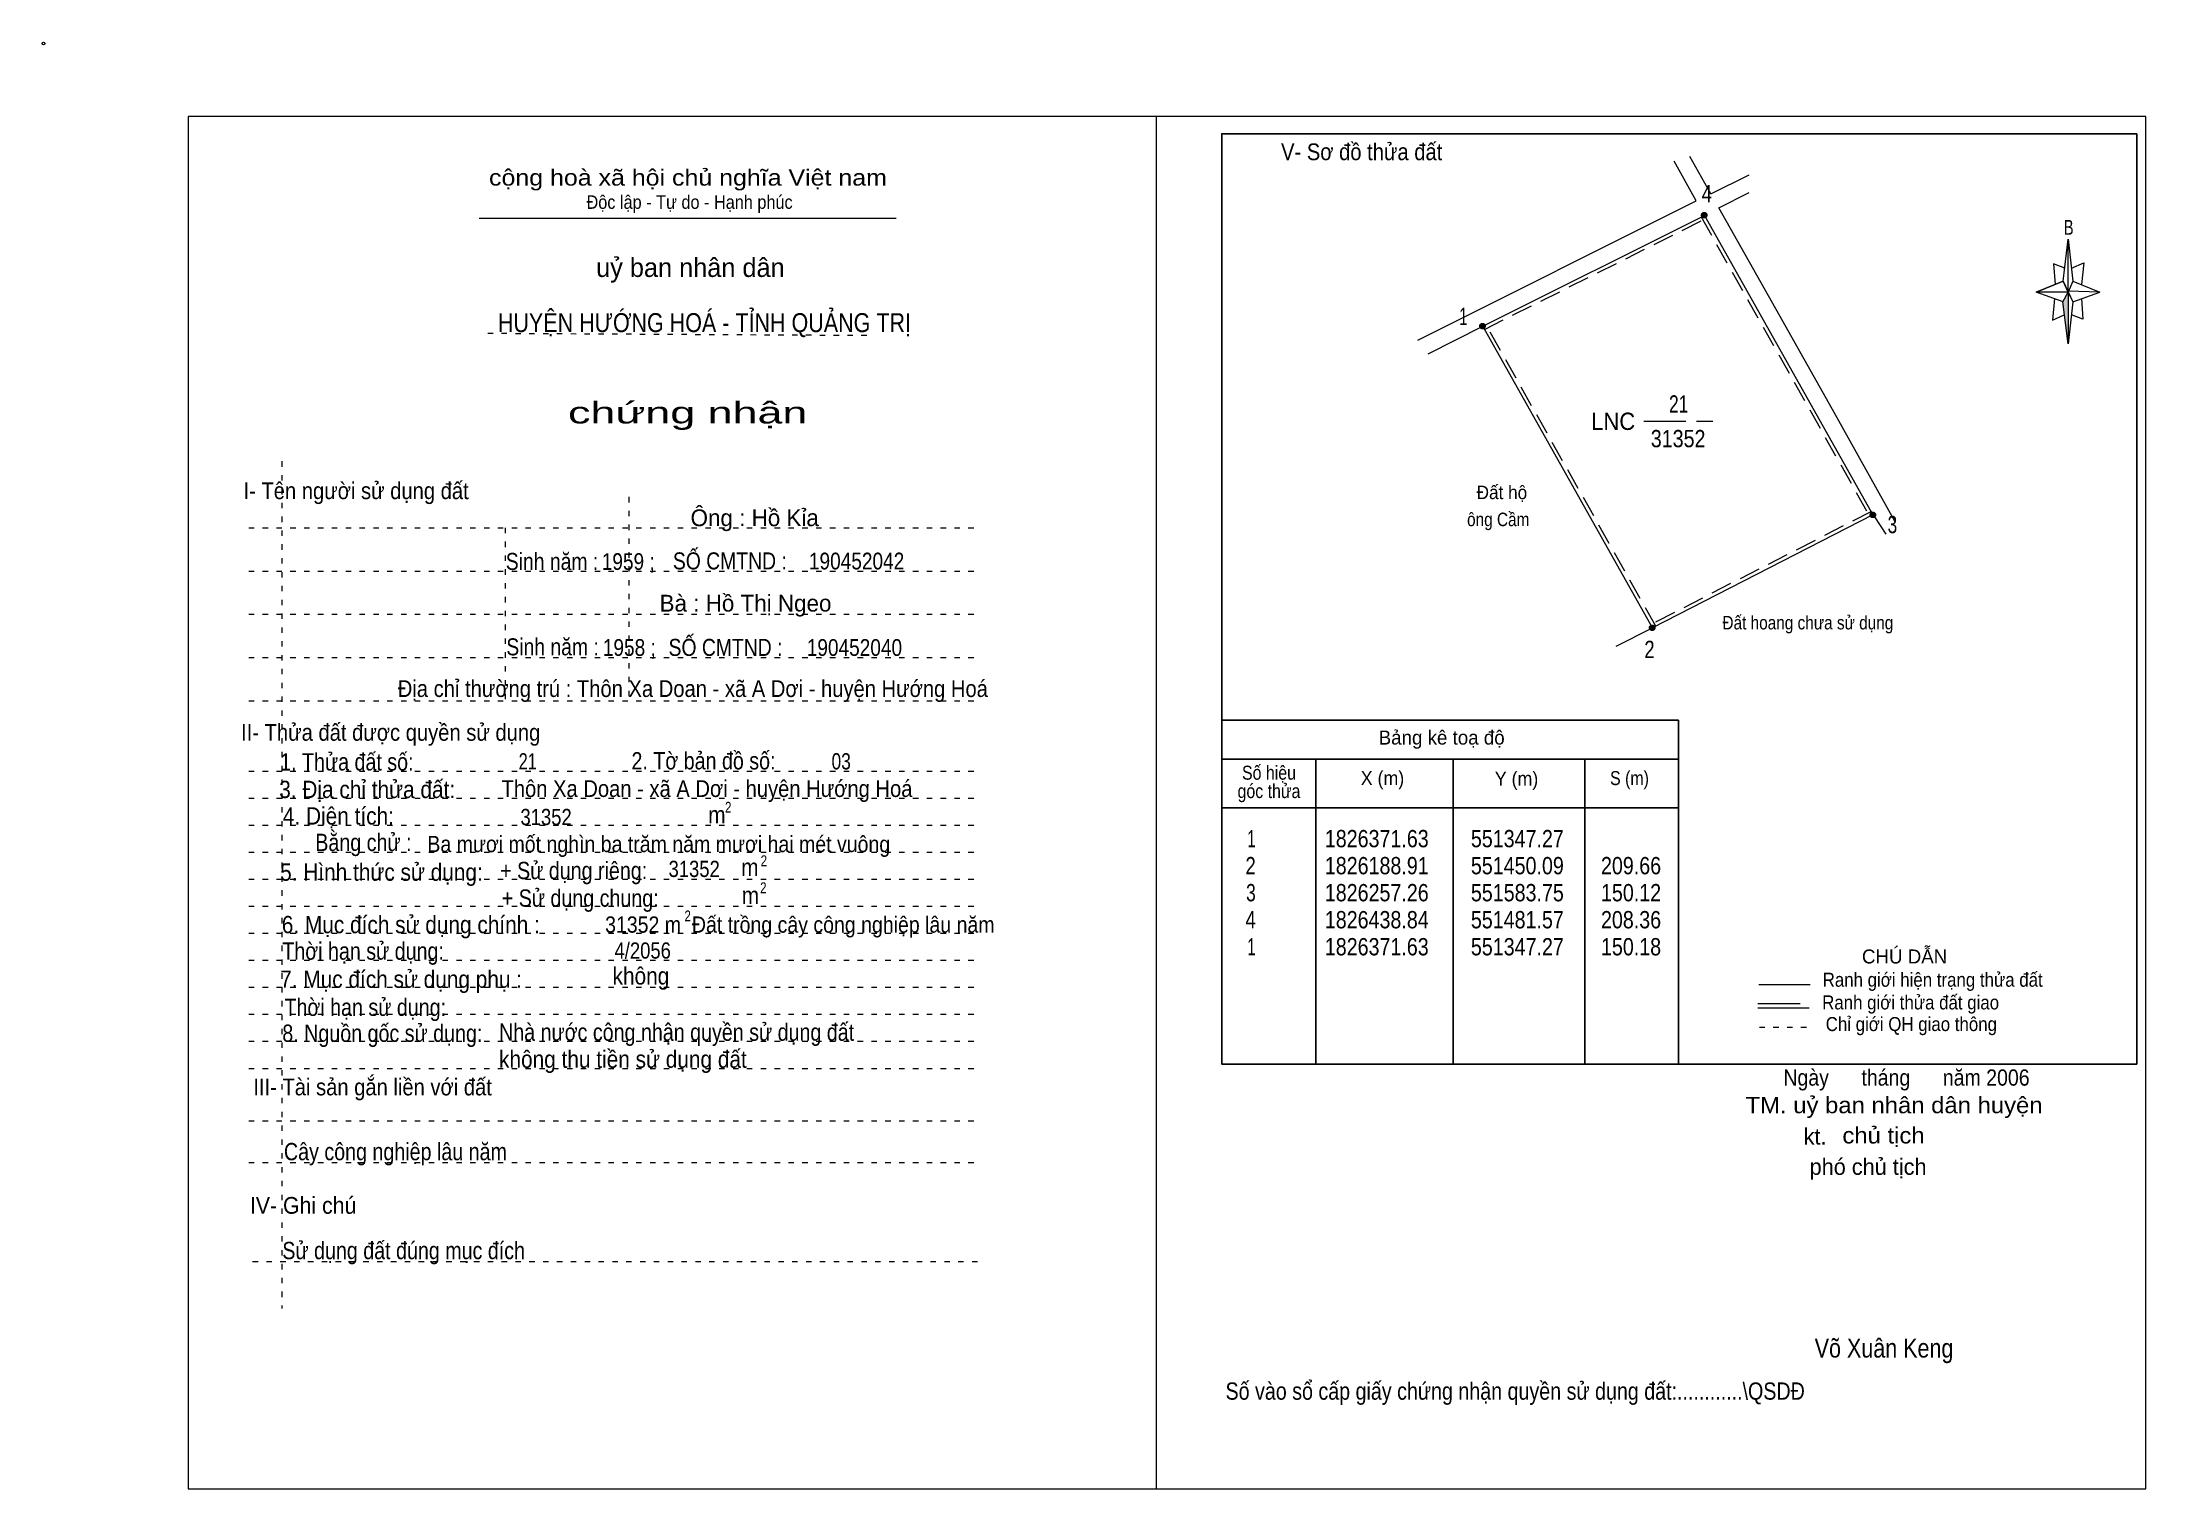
# Model space of a CAD drawing. Header units: centimetres. Extents: x -1.6 to 37.4, y -1.3 to 25.5.
import ezdxf
from ezdxf.enums import TextEntityAlignment as Align

# ---------------------------------------------------------------- set-up
doc = ezdxf.new("R2010")
doc.units = ezdxf.units.CM
doc.header["$LTSCALE"] = 0.13
for name, pattern in [('DOTTED', [1.5, 0.3, -1.2]), ('LONG_DASHED', [7.5, 6, -1.5]), ('MEDIUM_DASHED', [4.5, 3, -1.5])]:
    doc.linetypes.add(name, pattern=pattern)
for name, color, linetype, lineweight in [('1', 7, 'DOTTED', 13), ('10', 7, 'Continuous', 13), ('2', 7, 'Continuous', 25), ('3', 7, 'Continuous', 13), ('30', 7, 'Continuous', 13), ('32', 7, 'LONG_DASHED', 13), ('33', 7, 'LONG_DASHED', 13), ('35', 7, 'Continuous', 13)]:
    doc.layers.add(name, color=color, linetype=linetype, lineweight=lineweight)

msp = doc.modelspace()

# ---------------------------------------------------------------- hatches: boundary and pattern name
at = {"layer": '30'}
msp.add_hatch(color=256, dxfattribs=at).paths.add_polyline_path([(35.91, 20.87), (35.91, 19.91), (35.81, 20.69)])
at = {"layer": '32'}
for points in [[(29.2271, 22.2934, 1), (29.1271, 22.2934, 1)], [(25.1254, 20.2406, 1), (25.0254, 20.2406, 1)], [(32.3479, 16.7475, 1), (32.2479, 16.7475, 1)], [(28.2657, 14.66, 1), (28.1657, 14.66, 1)]]:
    msp.add_hatch(color=256, dxfattribs=at).paths.add_polyline_path(points)

# ---------------------------------------------------------------- linework, layer by layer
at = {"layer": '1', "linetype": 'Continuous'}
msp.add_line((6.51, 22.24), (14.23, 22.24), dxfattribs=at)
at = {"layer": '1'}
for p, q in [((6.67, 20.11), (13.82, 20.07)), ((2.86, 17.74), (2.86, 2.07)), ((9.28, 17.08), (9.28, 13.31)), ((2.25, 16.51), (15.75, 16.51)), ((6.99, 16.51), (6.99, 13.31)), ((2.25, 15.71), (15.75, 15.71)), ((2.25, 14.91), (15.75, 14.91)), ((2.25, 14.11), (15.75, 14.11)), ((2.25, 13.31), (15.75, 13.31)), ((2.25, 12.01), (15.75, 12.01)), ((2.25, 11.51), (15.75, 11.51)), ((2.25, 11.01), (15.75, 11.01)), ((2.25, 10.51), (15.75, 10.51)), ((2.25, 10.01), (15.75, 10.01)), ((2.25, 9.51), (15.75, 9.51)), ((2.25, 9.01), (15.75, 9.01)), ((2.25, 8.51), (15.75, 8.51)), ((2.25, 8.01), (15.75, 8.01)), ((2.25, 7.51), (15.75, 7.51)), ((2.25, 7.01), (15.75, 7.01)), ((2.25, 6.51), (15.75, 6.51)), ((2.25, 5.54), (15.75, 5.54)), ((2.25, 4.77), (15.75, 4.77)), ((2.32, 2.94), (15.82, 2.94))]:
    msp.add_line(p, q, dxfattribs=at)
at = {"layer": '10'}
for p, q in [((29.3, 22.69), (28.91, 23.38)), ((29.03, 22.56), (28.62, 23.29)), ((29.3, 22.69), (30.01, 23.04)), ((23.88, 19.98), (29.03, 22.56)), ((24.07, 19.73), (25.08, 20.24)), ((27.55, 14.32), (28.22, 14.66))]:
    msp.add_line(p, q, dxfattribs=at)
at = {"layer": '10', "linetype": 'MEDIUM_DASHED'}
for p, q in [((25.11, 20.18), (29.21, 22.23)), ((29.12, 22.26), (32.24, 16.72)), ((28.28, 14.69), (25.14, 20.27)), ((32.27, 16.81), (28.19, 14.72))]:
    msp.add_line(p, q, dxfattribs=at)
at = {"layer": '10', "linetype": 'LONG_DASHED'}
msp.add_line((32.33, 16.71), (32.54, 16.39), dxfattribs=at)
at = {"layer": '10'}
msp.add_lwpolyline([(32.71, 16.62), (31.55, 18.7), (30.5, 20.56), (29.45, 22.43), (30.01, 22.71)], dxfattribs=at)
msp.add_lwpolyline([(28.22, 14.66), (25.08, 20.24), (29.18, 22.29), (32.3, 16.75)], close=True, dxfattribs=at)
msp.add_circle((-1.55, 25.47), 0.025, dxfattribs=at)
at = {"layer": '2'}
for p, q in [((20.25, 12.95), (28.7, 12.95)), ((28.7, 6.59), (28.7, 12.95)), ((20.25, 12.23), (28.7, 12.23)), ((21.99, 6.59), (21.99, 12.23)), ((24.53, 10.89), (24.53, 12.23)), ((26.97, 12.23), (26.97, 6.59)), ((20.25, 11.33), (28.7, 11.33))]:
    msp.add_line(p, q, dxfattribs=at)
msp.add_lwpolyline([(37.18, 23.8), (20.25, 23.8), (20.25, 6.59), (37.18, 6.59)], close=True, dxfattribs=at)
msp.add_lwpolyline([(24.53, 6.59), (24.53, 10.39), (24.53, 10.89)], dxfattribs=at)
at = {"layer": '3'}
msp.add_line((19.04, 24.12), (19.04, -1.27), dxfattribs=at)
for points in [[(19.04, 24.12), (1.13, 24.12), (1.13, -1.27), (19.04, -1.27)], [(19.04, -1.27), (37.35, -1.27), (37.35, 24.12), (19.04, 24.12)]]:
    msp.add_lwpolyline(points, dxfattribs=at)
at = {"layer": '30'}
for p, q in [((35.82, 21.07), (35.91, 21.85)), ((36, 21.07), (36.5, 20.87)), ((35.82, 20.69), (35.32, 20.87)), ((36, 20.69), (35.91, 19.91)), ((36.16, 20.75), (36.18, 20.37)), ((36.18, 20.37), (35.97, 20.45))]:
    msp.add_line(p, q, dxfattribs=at)
for points in [[(35.91, 21.85), (36, 21.07), (35.91, 20.87)], [(35.91, 20.87), (35.32, 20.87), (35.82, 21.07), (36, 20.69), (36.5, 20.87), (35.91, 20.89)], [(35.91, 20.87), (35.91, 19.91), (35.81, 20.69)]]:
    msp.add_lwpolyline(points, close=True, dxfattribs=at)
for points in [[(35.97, 21.31), (36.2, 21.41), (36.16, 21.01)], [(35.91, 20.87), (35.82, 21.07), (35.32, 20.87)], [(35.85, 21.31), (35.64, 21.39), (35.67, 21.01)], [(35.66, 20.75), (35.62, 20.35), (35.84, 20.45)], [(35.91, 20.87), (36, 20.69), (36.5, 20.87)]]:
    msp.add_lwpolyline(points, dxfattribs=at)
at = {"layer": '32'}
for centre in [(29.1771, 22.2934), (25.0754, 20.2406), (32.2979, 16.7475), (28.2157, 14.66)]:
    msp.add_circle(centre, 0.05, dxfattribs=at)
at = {"layer": '33'}
msp.add_line((28.06, 18.48), (29.34, 18.48), dxfattribs=at)
at = {"layer": '35'}
for p, q in [((30.19, 8.06), (31.14, 8.06)), ((30.17, 7.63), (31.12, 7.63))]:
    msp.add_line(p, q, dxfattribs=at)
at = {"layer": '35', "linetype": 'LONG_DASHED'}
msp.add_line((30.17, 7.71), (31.12, 7.71), dxfattribs=at)
at = {"layer": '35', "linetype": 'DOTTED'}
msp.add_line((30.2, 7.27), (31.19, 7.27), dxfattribs=at)

# ---------------------------------------------------------------- texts
at = {"layer": '1'}
for s, height, width, p in [('V- Sơ đồ thửa đất', 0.31, 0.9, (22.84, 23.31)), ('cộng hoà xã hội chủ nghĩa Việt nam', 0.3, 1.15, (10.375, 22.84)), ('Độc lập - Tự do - Hạnh phúc', 0.25, 0.9, (10.405, 22.41)), ('chứng nhận', 0.4, 1.55, (10.37, 18.44)), ('I- Tên người sử dụng đất', 0.31, 0.9, (4.235, 17.04)), ('II- Thửa đất được quyền sử dụng', 0.31, 0.9, (4.875, 12.57)), ('III- Tài sản gắn liền với đất', 0.31, 0.9, (4.54, 6.01)), ('IV- Ghi chú', 0.31, 0.95, (3.255, 3.82))]:
    msp.add_text(s, height=height, dxfattribs=dict(at, width=width)).set_placement(p, align=Align.CENTER)
msp.add_text('uỷ ban nhân dân', height=0.35, dxfattribs=at).set_placement((10.42, 21.15), align=Align.CENTER)
at = {"layer": '10'}
for s, width, p in [('  Đất hộ', 0.95, (24.79, 17.04)), ('ông Cầm', 0.85, (24.79, 16.54))]:
    msp.add_text(s, height=0.25, dxfattribs=dict(at, width=width)).set_placement(p)
for s, height, p in [('Ông : Hồ Kỉa', 0.31, (11.61, 16.54)), ('Bà : Hồ Thị Ngeo', 0.31, (11.44, 14.96)), ('kt.  ', 0.3, (31.34, 5.1)), ('phó chủ tịch ', 0.3, (32.265, 4.54))]:
    msp.add_text(s, height=height, dxfattribs=at).set_placement(p, align=Align.CENTER)
for s, height, width, p in [('Sinh năm :', 0.3149, 0.85, (7.86, 15.73)), ('1959 ;', 0.31, 0.85, (9.27, 15.73)), ('SỐ CMTND :', 0.3149, 0.85, (11.15, 15.74)), ('190452042', 0.31, 0.85, (13.495, 15.74)), ('Đất hoang chưa sử dụng ', 0.25, 0.85, (31.135, 14.63)), ('Sinh năm :', 0.3149, 0.85, (7.87, 14.15)), ('1958 ;', 0.31, 0.85, (9.29, 14.14)), ('SỐ CMTND :', 0.3149, 0.85, (11.07, 14.14)), ('190452040', 0.31, 0.85, (13.455, 14.14)), ('Địa chỉ thường trú : Thôn Xa Doan - xã A Dơi - huyện Hướng Hoá', 0.31, 0.9, (10.465, 13.38)), ('21', 0.3, 0.75, (7.41, 12.04)), ('03', 0.3, 0.8, (13.21, 12.04)), (' Thôn Xa Doan - xã A Dơi - huyện Hướng Hoá', 0.31, 0.9, (10.675, 11.53)), ('31352', 0.3, 0.85, (7.75, 11.01)), ('Ba mươi mốt nghìn ba trăm năm mươi hai mét vuông ', 0.3, 0.9, (9.885, 10.51)), ('31352', 0.3, 0.85, (10.49, 10.05)), ('31352 m  Đất trồng cây công nghiệp lâu năm ', 0.3, 0.9, (12.495, 9.02)), ('4/2056 ', 0.3, 0.85, (9.585, 8.54)), ('Ngày      tháng      năm 2006', 0.3, 0.9, (32.92, 6.19)), ('TM. uỷ ban nhân dân huyện', 0.3, 1.1, (32.69, 5.68)), ('chủ tịch', 0.3, 1.1, (32.495, 5.12)), ('Võ Xuân Keng ', 0.35, 0.85, (32.56, 1.16))]:
    msp.add_text(s, height=height, dxfattribs=dict(at, width=width)).set_placement(p, align=Align.CENTER)
at = {"layer": '2'}
for s, height, width, p in [('HUYỆN HƯỚNG HOÁ - TỈNH QUẢNG TRỊ', 0.35, 0.85, (10.68, 20.13)), ('Số hiệu', 0.2591, 0.85, (21.125, 11.85)), ('3. Địa chỉ thửa đất:', 0.32, 0.9, (4.44, 11.51)), ('góc thửa', 0.2591, 0.85, (21.125, 11.51)), ('X (m)', 0.2591, 0.95, (23.225, 11.75)), ('Y (m)', 0.2591, 0.95, (25.705, 11.74)), ('S (m)', 0.2591, 0.85, (27.795, 11.75)), ('Số vào sổ cấp giấy chứng nhận quyền sử dụng đất:............\\QSDĐ', 0.32, 0.85, (25.68, 0.38))]:
    msp.add_text(s, height=height, dxfattribs=dict(at, width=width)).set_placement(p, align=Align.CENTER)
msp.add_text('Bảng kê toạ độ', height=0.2591, dxfattribs=at).set_placement((24.32, 12.5), align=Align.CENTER)
for s, height, width, p in [('1. Thửa đất số:', 0.32, 0.85, (2.83, 12.02)), ('2. Tờ bản đồ số:', 0.32, 0.85, (9.33, 12.04)), ('4. Diện tích:', 0.32, 0.9, (2.88, 11.02)), ('m', 0.32, 0.9, (10.75, 11.04)), ('2', 0.2, 0.8, (11.06, 11.24)), ('Bằng chử :', 0.32, 0.85, (3.48, 10.53)), ('5. Hình thức sử dụng:', 0.32, 0.9, (2.83, 9.98)), ('+ Sử dụng riêng:', 0.32, 0.85, (6.9, 10.01)), ('m', 0.32, 0.9, (11.36, 10.07)), ('2', 0.2, 0.8, (11.72, 10.25)), ('+ Sử dụng chung:', 0.32, 0.85, (6.93, 9.5)), ('m', 0.32, 0.9, (11.37, 9.55)), ('2', 0.2, 0.8, (11.71, 9.75)), ('6. Mục đích sử dụng chính : ', 0.32, 0.9, (2.86, 9.01)), ('2', 0.2, 0.8, (10.31, 9.23)), ('Thời hạn sử dụng: ', 0.32, 0.85, (2.87, 8.52)), ('7. Mục đích sử dụng phụ : ', 0.32, 0.9, (2.83, 8)), ('không', 0.32, 0.9, (8.98, 8.06)), ('Thời hạn sử dụng: ', 0.32, 0.85, (2.91, 7.48)), ('8. Nguồn gốc sử dụng: ', 0.32, 0.85, (2.87, 7)), ('Nhà nước công nhận quyền sử dụng đất ', 0.32, 0.85, (6.88, 7.02)), ('không thu tiền sử dụng đất', 0.32, 0.9, (6.88, 6.52)), ('Cây công nghiệp lâu năm', 0.32, 0.85, (2.9, 4.81)), ('Sử dụng đất đúng mục đích', 0.32, 0.85, (2.87, 2.98))]:
    msp.add_text(s, height=height, dxfattribs=dict(at, width=width)).set_placement(p)
at = {"layer": '30', "width": 0.75}
msp.add_text('B', height=0.2756, dxfattribs=at).set_placement((35.92, 21.93), align=Align.CENTER)
at = {"layer": '30'}
for s, width, p in [('1', 0.65, (20.88, 10.6)), ('1826371.63', 0.85, (24.08, 10.6)), ('551347.27', 0.85, (26.58, 10.6)), ('551347.27', 0.85, (26.58, 10.6)), ('2', 0.8, (20.88, 10.1)), ('1826188.91', 0.85, (24.08, 10.1)), ('551450.09', 0.85, (26.58, 10.1)), ('209.66', 0.85, (28.38, 10.1)), ('3', 0.75, (20.88, 9.6)), ('1826257.26', 0.85, (24.08, 9.6)), ('551583.75', 0.85, (26.58, 9.6)), ('150.12', 0.85, (28.38, 9.6)), ('4', 0.8, (20.88, 9.1)), ('1826438.84', 0.85, (24.08, 9.1)), ('551481.57', 0.85, (26.58, 9.1)), ('208.36', 0.85, (28.38, 9.1)), ('1', 0.65, (20.88, 8.6)), ('1826371.63', 0.85, (24.08, 8.6)), ('551347.27', 0.85, (26.58, 8.6)), ('150.18', 0.85, (28.38, 8.6))]:
    msp.add_text(s, height=0.32, dxfattribs=dict(at, width=width)).set_placement(p, align=Align.RIGHT)
at = {"layer": '32'}
for s, width, p in [('4', 0.8, (29.225, 22.53)), ('1', 0.65, (24.72, 20.26)), ('3', 0.75, (32.66, 16.41)), ('2', 0.8, (28.165, 14.1))]:
    msp.add_text(s, height=0.32, dxfattribs=dict(at, width=width)).set_placement(p, align=Align.CENTER)
at = {"layer": '33'}
for s, width, p in [('21', 0.75, (28.705, 18.64)), ('31352', 0.85, (28.695, 18))]:
    msp.add_text(s, height=0.32, dxfattribs=dict(at, width=width)).set_placement(p, align=Align.CENTER)
at = {"layer": '33', "width": 0.95}
msp.add_text('LNC', height=0.32, dxfattribs=at).set_placement((27.9, 18.32), align=Align.RIGHT)
at = {"layer": '35'}
msp.add_text('CHÚ DẪN', height=0.2591, dxfattribs=at).set_placement((32.885, 8.45), align=Align.CENTER)
at = {"layer": '35', "width": 0.9}
for s, p in [('Ranh giới hiện trạng thửa đất', (33.405, 8.02)), ('Ranh giới thửa đất giao ', (33.04, 7.6)), ('Chỉ giới QH giao thông', (33.01, 7.2))]:
    msp.add_text(s, height=0.2591, dxfattribs=at).set_placement(p, align=Align.CENTER)

doc.saveas('drawing.dxf')
